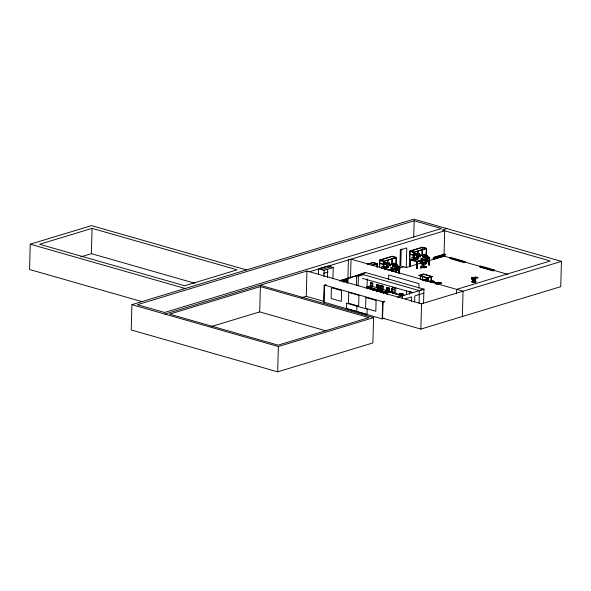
<?xml version="1.0" encoding="UTF-8"?>
<svg xmlns="http://www.w3.org/2000/svg" width="591" height="591" viewBox="0 0 591 591"><rect width="100%" height="100%" fill="white"/><g stroke="black" fill="none" stroke-linecap="round" stroke-linejoin="round"><path stroke-width="0.89" d="M246.484 269.917L91.539 225.614L30.259 244.194L29.55 269.496L141.995 301.646M80.871 256.841L91.369 253.657L92.078 228.355L237.161 269.836L184.665 285.756L39.582 244.275L92.078 228.355M382.924 318.246L420.851 329.091L560.741 286.672L561.45 261.37L413.855 219.165L131.919 304.653L131.209 329.955L277.667 371.835L372.891 342.957L373.593 317.655L260.129 285.217M211.201 326.594L259.693 311.893L260.402 286.591L368.917 317.618L278.102 345.151L169.587 314.124L260.402 286.591M277.667 371.835L278.368 346.533L373.593 317.655M301.824 297.657L306.241 296.32L306.951 271.018L421.553 303.789L561.45 261.37M318.453 274.113L318.601 268.765L324.082 270.331L333.228 267.56L332.925 278.258M321.526 268.085L321.489 269.585L330.628 266.814L330.672 265.315M323.905 276.573L324.082 270.331M325.892 284.921L324.141 285.453L323.676 302.127L382.2 318.859L382.68 301.728L384.431 301.196M324.075 302.208L324.533 285.084L382.584 301.683L382.665 302.186M327.421 277.585L327.65 269.562M346.836 281.213L346.791 282.986L346.769 281.19L343.445 282.202M347.427 279.912L347.936 279.646L347.833 283.244M347.892 278.317L348.424 259.338M350.515 278.154L351.047 259.176L463.056 291.2L462.347 316.503M356.425 285.416L356.698 275.753L363.236 273.796M356.772 311.531L356.861 306.123M358.124 285.904L358.397 276.248L363.302 274.771M366.974 288.474L367.24 278.812M367.343 288.526L367.395 286.731L370.431 285.815L392.705 292.198M369.464 287.906L370.262 287.558L369.464 287.906C366.058 286.147 367.343 287.359 366.76 287.13L369.464 287.861M369.774 287.913L370.151 287.861M370.335 289.391L370.431 285.815M372.699 286.014L370.372 285.438L370.454 282.668L372.781 283.237L372.544 286.059L372.781 283.237M370.609 282.616L370.372 285.438M370.956 286.532L372.33 286.687L370.956 286.532L371.377 286.229M371.953 285.394L372.049 286.45L371.495 286.369C370.66 284.958 372.773 285.431 371.525 285.276M371.65 285.239L371.495 286.369M371.872 289.538L371.909 287.994M371.916 286.812L372.337 286.502M377.088 267.095L377.191 263.586L372.987 262.692M373.054 290.661L373.12 288.342M373.335 290.742L373.401 288.415M376.43 289.701L376.061 289.62L376.452 289.671M376.541 289.464L373.047 288.925L375.75 289.701L376.548 289.354L375.75 289.701L372.012 288.534L376.334 289.989M376.94 267.139L377.036 263.852L373.8 262.921M376.644 287.322L376.881 284.5L376.644 287.322L378.971 287.891L379.045 285.121L376.726 284.544M376.777 291.939L376.844 289.62M377.206 289.767L376.334 290.033M377.228 288.415L378.602 288.563M377.583 291.452L377.634 289.664L380.67 288.74L380.567 292.323M377.848 289.952L376.977 290.218L380.286 291.164L381.158 290.853L379.503 290.38M378.188 288.689L378.602 288.386M378.816 287.943L379.045 285.121M379.54 267.235L379.74 260.077L392.239 256.287L396.288 257.44L396.118 263.416A0.946 0.68 73.1 0 0 396.923 264.628A1.116 0.805 73.1 0 1 397.662 265.92L394.308 265.056M379.688 267.191L379.88 260.247L383.928 261.399L383.677 268.262M380.013 290.838L380.375 290.691M382.938 288.94L380.611 288.371L380.693 285.593L383.012 286.162L382.783 288.984L383.012 286.162M380.848 285.542L380.611 288.371M381.195 289.464L382.569 289.612L381.195 289.464L381.609 289.154M381.793 268.661L381.867 266.172L384.741 266.896M381.734 289.295C381.616 286.288 382.185 291.614 382.185 288.327L381.764 288.201M382.155 289.738L382.569 289.427M382.104 292.471L382.148 290.92M383.441 268.292L383.478 266.607M385.073 269.171A1.116 0.805 73.1 0 0 384.416 268.425A0.946 0.68 73.1 0 1 383.618 267.206L383.781 261.229L396.288 257.44M383.293 293.587L383.36 291.267M384.18 268.89L384.202 266.593L383.722 266.733M384.438 262.145L387.696 263.209L383.84 264.376L379.799 263.217M383.574 293.668L383.64 291.348M384.431 268.816L384.423 266.63M384.623 262.869L384.638 262.367M384.593 268.654L384.793 266.903L383.456 266.519M384.615 268.683L384.756 266.696L383.094 266.245M384.748 268.602L384.977 266.6L383.552 266.194M384.992 263.616L383.625 264.103M384.918 268.55L384.918 266.593L384.409 266.822L384.697 268.683M385.073 267.265L385.096 268.499L384.357 268.728M385.989 292.626L386.787 292.286L385.989 292.626L383.286 291.858L386.78 292.39M386.78 263.645L386.654 268.321L386.898 263.608L385.28 263.15M386.477 292.685L386.477 292.597M386.662 292.626L386.3 292.634M386.832 293.949L387.039 291.2L402.537 295.633L402.456 298.344M386.883 290.247L387.12 287.425L386.883 290.247L389.21 290.824L389.284 288.046L386.957 287.47M387.785 260.232L387.563 268.048L387.91 260.195M386.965 293.912L387.039 291.2M387.039 294.096L387.083 292.545M387.327 266.681L387.962 266.489L387.932 265.396L387.312 265.581M387.474 291.164L388.841 291.311M388.605 279.521L388.73 274.985L419.019 283.643L418.893 288.186M388.435 291.437L388.834 291.496M389.683 265.167L390.134 265.027C390.732 266.186 388.967 266.356 389.654 264.871L390.274 264.687L390.237 265.869M389.048 290.868L389.284 288.046M391.493 271.092L391.545 269.393M391.87 264.354L392.04 258.282M392.801 292.006L391.36 291.592L391.434 288.822L393.037 289.184M391.833 270.988L391.877 269.289M391.996 265.056L392.188 258.237M392.239 256.287L379.732 260.291L383.773 261.451L396.28 257.654L392.084 256.546M391.36 291.592L391.597 288.77M392.106 271.262L392.151 269.57M391.619 291.311L391.678 289.169L393.347 289.649M391.944 292.508L392.904 292.781M392.446 271.166L392.49 269.466M392.904 292.641L392.505 291.429M392.623 293.21L392.793 287.056M393.946 266.201L393.414 263.593L394.167 266.09M394.086 266.644L396.022 265.987L393.2 266.319L394.64 266.733L396.576 266.142M394.227 293.668L394.396 287.514M395.054 266.349L395.763 266.718M395.593 270.338L395.379 269.503L396.258 269.378L396.192 271.771M395.549 271.963L395.615 269.57L396.258 269.378M397.507 265.972A1.116 0.805 73.1 0 0 396.775 264.672A0.946 0.68 73.1 0 1 395.97 263.46L396.133 257.698M396 270.9L395.652 271.912M395.357 270.264L395.992 270.072L396.014 269.311M395.623 294.119L395.793 287.957M396.472 271.033L396.125 272.052M398.4 273.064L398.497 269.673M398.94 273.219L399.11 267.287L398.57 267.132M399.28 273.116L399.464 266.438L394.456 265.004M399.051 295.5L399.102 293.867L400.964 293.299L403.062 293.897L403.018 295.537M401.223 249.025L400.75 265.965L406.231 267.531L420.275 263.268M401.149 296.106L401.193 294.466L403.062 293.897M402.331 298.381L402.405 295.67L386.913 291.245M406.231 267.531L406.778 247.917L400.358 249.867L399.804 269.481L396.273 270.552M406.394 294.37L406.49 290.846M424.493 255.984L427.847 256.856A1.116 0.805 73.1 0 0 427.116 255.556A0.946 0.68 73.1 0 1 426.31 254.344L426.48 248.368L422.432 247.215L409.925 251.005L409.497 266.556L410.102 266.733L410.649 259.841L410.102 266.733M409.474 294.362L409.548 291.725M411.986 259.589L412.053 257.1L413.966 257.477M411.499 301.432L411.624 296.859L405.456 298.736M413.722 237.035L414.173 220.768L441.396 228.554L164.586 312.484L137.363 304.705L414.173 220.768M413.604 260.055L413.67 257.543M428.689 260.601L428.571 264.842L429.11 264.997L429.657 257.366L417.15 261.163L409.703 259.035L410.073 251.175L414.114 252.335L413.959 258.097A0.946 0.68 73.1 0 0 414.756 259.309A1.116 0.805 73.1 0 1 415.495 260.601L415.347 260.646A1.116 0.805 73.1 0 0 414.609 259.353A0.946 0.68 73.1 0 1 413.803 258.141L413.973 252.165L426.48 248.368M414.372 259.818L414.387 257.521L413.914 257.669M413.737 257.122L415.163 257.528L414.601 257.75L414.542 259.722L414.993 257.558M414.623 259.745L414.609 257.558M414.83 253.303L414.749 253.738M414.816 257.861L414.786 259.582L414.948 257.624L413.279 257.174M415.059 254.196L413.766 254.278M415.111 259.479L415.111 257.528L413.752 257.181M414.623 302.06L414.793 295.906L419.351 294.525L419.108 303.309M416.404 268.536L416.95 261.643L417.49 261.798L417.298 268.58L416.404 268.536L417.298 268.58M416.973 254.573L416.84 259.25L417.091 254.544M416.758 268.425L416.95 261.643L429.635 258.112L429.096 257.957M416.936 268.683L417.15 261.163M416.138 258.511L417.756 258.976L417.97 251.16M417.756 258.976L418.096 251.123M417.963 257.447L417.985 256.671L417.534 256.804M417.519 257.61L418.147 257.417L418.118 256.324L417.505 256.509M419.012 275.576L423.555 273.988L432.11 276.654L427.581 278.029L419.012 275.576L423.548 274.202L432.11 276.654M419.861 256.9L419.846 255.8L420.467 255.615L420.356 256.871M423.533 303.708L423.932 289.191L419.292 290.609L419.182 294.562L423.821 293.151M420.304 256.738L420.327 255.955L419.876 256.095M420.297 279.255L420.504 275.347M420.511 279.255L420.615 275.376M421.686 262.02L421.73 260.321M422.203 250.082L422.063 255.282L422.432 247.215M422.018 261.916L422.07 260.225M422.299 262.197L422.343 260.498M420.851 329.091L421.553 303.789M422.41 279.802L422.521 275.923M423.932 280.245L422.521 279.779L422.631 275.953M423.392 257.248L424.826 257.661L426.768 257.07L425.328 256.664L423.385 257.314L425.321 256.73C428.83 256.989 420.556 258.164 426.214 256.952M424.353 257.026L423.762 254.655M425.247 257.277C427.33 257.61 423.843 257.809 424.072 256.612M424.139 263.357C426.82 266.334 427.714 259.479 425.572 260.432L425.786 261.266M426.443 260.306L425.808 260.498L425.66 263.911L424.102 263.726M427.699 256.9A1.116 0.805 73.1 0 0 426.961 255.608A0.946 0.68 73.1 0 1 426.163 254.396L426.325 248.634L422.425 247.43L426.473 248.589L413.966 252.379L409.925 251.219L422.425 247.43M426.207 260.239L426.421 261.074M426.185 261.828L425.838 262.847M426.665 261.968L426.495 262.862L424.619 263.497M426.222 280.112L426.288 277.777M426.34 280.141L426.399 277.814M427.581 278.029L432.117 276.44M428.216 281.464L428.327 277.578L428.231 281.523M429.11 264.997L429.295 258.215L428.763 258.06M431.083 281.36L431.245 276.699L431.201 281.397L429.642 281.804M444.624 254.086L433.343 257.506L433.292 259.323L444.934 256.014M444.033 254.278L444.691 230.785L309.544 271.757M450.054 258.082L450.039 258.562L463.691 262.463L464.954 262.079L464.969 261.599L463.706 261.983L450.054 258.082L450.977 257.558L464.969 261.599M451.31 258.178L450.977 257.558M456.496 293.882L456.621 289.361L550.265 260.971L442.09 230.039L446.848 228.599M463.691 262.463L463.706 261.983M471.47 281.678L474.662 282.52M475.888 281.737L474.27 282.683L471.877 281.796M473.081 281.892L475.038 282.402M473.465 281.73C478.444 283.481 472.054 280.43 473.472 281.774L472.312 282.129M473.494 281.065L476.302 281.826M474.278 282.683L473.849 282.313L474.27 282.683L475.423 282.291M479.471 266.489L479.456 266.969L493.108 270.877L494.372 270.493L494.386 270.013L493.123 270.397L479.471 266.489L480.394 265.965L494.386 270.013M493.108 270.877L493.123 270.397M382.554 317.921L383.101 302.274L384.867 301.742M423.71 266.179L423.599 266.955C430.603 268.366 421.841 263.963 423.836 267.893L423.112 266.947C423.614 265.027 418.044 266.696 422.927 266.851M424.146 267.878L423.681 266.925C423.54 265.492 425.801 266.282 423.599 266.955M423.836 267.893L423.141 266.349L426.333 266.94M425.291 263.667L424.84 263.069L419.307 261.606L422.092 262.16L421.509 262.33M426.281 267.221L423.651 266.785L423.629 266.164L420.977 266.223M373.837 288.689L373.047 288.881M377.789 289.819L376.999 290.011L380.493 290.595L376.999 290.055L380.493 290.595M384.076 291.614L383.286 291.806M382.118 318.808L383.943 318.327M425.254 256.56C426.665 252.63 420.334 254.374 423.067 257.24C427.81 259.065 427.973 255.09 423.067 257.218M472.793 279.942C472.97 280.769 478.06 279.92 473.672 279.299M475.733 279.89L473.989 280.319M393.872 269.333C392.025 272.976 397.403 271.89 397.521 269.592C398.607 266.356 393.732 268.403 393.931 269.2M382.68 301.728L382.584 302.09L382.584 301.683M423.777 289.597L423.873 289.243L397.58 297.214M434.946 282.779L436.948 283.008M471.862 277.282L472.157 279.513M473.812 280.031L474.004 278.102M433.668 259.434L433.343 257.506M434.555 259.161L434.762 258.718M388.959 263.593L387.349 264.103M387.216 266.016L388.472 267.25L387.319 265.913M419.152 254.529L417.542 255.031M474.913 281.456L473.295 282.402L472.874 282.033L473.302 282.358M472.275 279.92L473.472 280.304M395.061 265.632C395.172 259.309 389.336 266.851 394.618 266.807C400.085 266.127 393.961 265.034 392.875 266.29M423.998 280.001C425.594 278.723 431.334 280.466 425.454 281.02M430.433 281.442C433.388 279.676 437.222 282.461 431.038 282.365M430.913 282.195L431.689 281.752M434.415 281.693L431.858 280.961M437.613 283.776L438.419 283.392M441.211 283.015L438.049 283.946M474.507 278.331L475.386 278.671L478.008 277.829M426.857 263.054C425.764 264.65 418.177 264.051 420.866 262.81M450.379 257.957L463.883 261.82M472.793 277.534L472.985 279.772M421.413 268.144L420.445 268.284M420.689 267.169L423.333 266.12L422.912 266.231L423.23 266.969L420.689 267.361L423.215 266.364M164.904 314.087L306.951 271.018M319.435 268.513L326.919 266.245M323.572 273.33L327.975 271.993M400.247 250.082L402.013 249.542M367.307 264.199L373.143 262.434M367.299 264.421L372.3 262.899M371.355 265.359L377.191 263.586M372.182 265.322L377.184 263.808L373.948 262.877M383.574 263.305L384.881 262.906L383.566 263.667M383.574 263.35L384.807 262.951M413.752 254.529L415.03 254.167M383.633 263.741L385.081 263.254M413.759 254.595L415.266 254.182L413.811 255.039M413.826 254.669L415.192 254.233M383.625 264.051L385.029 263.63L383.766 263.298M383.891 263.194L385.192 263.571L386.344 263.15L385.199 263.497M415.384 254.433L416.529 254.1M383.3 266.563L383.773 266.548M384.497 266.63L384.675 266.696M389.513 265.071L392.018 264.31M387.341 265.876L387.792 265.736L387.962 266.489M383.618 267.206L383.766 267.162A0.946 0.68 73.1 0 0 384.564 268.373A1.116 0.805 73.1 0 1 385.258 269.26M339.899 280.651L365.29 272.916M326.284 285.032L324.141 285.453M339.419 281.028L361.308 274.357M385.125 267.272L384.187 267.191M415.133 258.237L415.281 259.427L414.357 259.752M415.318 258.201L414.38 258.119M419.773 256.893L420.371 256.716M342.255 281.08L347.442 279.506M394.921 265.374L392.867 265.994L392.527 264.037L394.589 263.423L394.891 265.381M341.894 281.486L347.936 279.654M425.114 256.309L423.053 256.922L422.72 254.965L424.774 254.352L425.084 256.309M343.977 280.969L346.562 280.178M342.743 281.634L347.929 280.053M395.143 266.475L395.711 266.297M425.335 257.403L426.008 257.255L425.631 257.151M387.792 269.976L399.464 266.438M388.981 270.353L399.442 267.184M396.82 268.196L398.969 267.546L398.91 269.622L397.071 270.183M427.005 259.124L429.162 258.474L429.103 260.55L427.256 261.111L444.572 255.903M433.72 257.61L445.001 254.189M399.619 268.004L403.631 266.792M444.957 254.307L433.831 257.964L444.986 254.588M433.772 258.09L445.053 254.669M421.501 262.611L422.144 262.419M433.875 258.984L445.141 255.571M428.571 264.842L429.443 264.894M373.896 288.777L373.024 289.088L373.024 288.438L371.99 288.142M377.893 288.209L377.797 287.16L378.314 288.334M383.263 292.013L384.135 291.703L387.445 292.693M388.132 291.141L388.036 290.085L388.553 291.26M387.445 292.648L386.573 292.959L382.251 291.459L385.989 292.582M388.627 292.36L390.91 291.666M389.462 292.161L390.976 291.703M431.009 282.21L431.807 281.922L430.558 281.434M437.229 282.853L438.817 282.417L441.085 283.023M437.709 283.695L438.507 283.318L437.133 282.838M441.122 283.089L437.739 283.769M401.991 295.796L402.537 295.633M474.026 277.578L475.895 277.179M475.216 278.117L474.536 278.583M385.192 263.571L386.344 263.187M418.871 256.25L422.21 255.238M382.052 318.822L383.818 318.29M417.578 255.135L419.514 254.595M387.386 264.207L389.329 263.667M420.689 267.361L423.23 266.969M421.871 279.654L424.013 280.474M423.09 264.738L423.799 264.834L423.119 264.908M423.378 264.746L423.208 264.886M423.658 266.334L423.082 266.327M425.195 280.961C434.363 280.164 419.795 278.391 425.38 280.481M431.888 282.372L431.038 282.276M475.386 278.583L474.846 278.575M424.368 266.031L423.222 266.12L423.754 266.201M423.112 266.947L423.681 266.925M421.213 258.924L422.934 258.939L421.213 258.924L421.065 258.156M391.028 267.996L392.749 268.011L391.028 267.996L390.873 267.221M385.613 290.262L385.487 290.358M421.804 264.066L421.302 262.108L421.782 262.249L422.284 264.207M473.672 279.395L475.622 279.912M423.186 266.74L423.717 266.822M471.965 277.268L473.945 278.132M473.132 277.63L473.687 277.763M473.265 279.898L473.879 280.001M430.248 281.515L428.948 281.22M436.335 282.904L437.207 283.377M443.981 256.088L507.861 274.35M479.611 266.475L493.108 270.338M409.925 251.005L413.973 252.165M424.648 255.94L429.657 257.366M413.84 252.978L417.889 254.137L414.032 255.305L409.991 254.145M414.646 253.376L417.881 254.3L414.025 255.467L409.984 254.315M425.867 258.954L425.394 259.434A5.784 4.159 73.1 0 0 425.328 261.577L425.579 262.264M413.02 257.255L414.601 257.706M413.87 257.802L415.259 258.193L413.722 257.846M416.263 258.474L417.881 258.939M415.222 258.792L416.958 259.213M477.883 277.748C477.447 276.352 471.744 277.511 475.186 278.058M409.681 259.774L417.128 261.902M473.332 279.868L472.098 279.543M409.851 266.445L410.464 266.622M379.74 260.077L383.781 261.229M384.46 262.441L387.696 263.372L383.84 264.539L379.791 263.379M395.438 266.223L395.815 266.327M394.869 266.393L395.246 266.504M395.675 268.026L395.202 268.506A5.784 4.159 73.1 0 0 395.143 270.648L395.394 271.335M419.019 275.362L427.581 277.814M384.386 267.132L385.044 267.302M385.037 267.856L386.765 268.284M429.82 280.998L431.201 281.397M384.372 268.151L385.014 268.344L384.157 268.233M423.932 289.191L365.423 272.503L360.776 273.914L419.292 290.609M327.746 265.994L333.228 267.56M362.438 278.376L412.976 292.796M370.454 282.668L372.618 283.281M380.693 285.593L382.857 286.214M391.434 288.822L393.606 289.442M376.799 287.27L378.971 287.891M387.039 290.203L389.21 290.824M391.515 291.548L392.963 291.961M399.102 293.867L401.193 294.466M402.611 295.012L404.34 295.507M370.963 286.354L372.33 286.687M381.202 289.28L382.569 289.612M377.235 288.238L378.196 288.511M367.395 286.731L387.016 292.346M367.55 286.894L370.254 287.662M382.229 291.075L383.263 291.37M371.983 288.415L373.017 288.711M382.222 291.348L383.249 291.636M306.241 296.32L323.831 301.351M91.369 253.657L194.875 283.252M30.259 244.194L185.205 288.497M259.693 311.893L325.863 330.812M131.919 304.653L278.368 346.533M356.698 275.753L358.397 276.248M472.512 277.401L471.744 277.504L471.987 279.373M435.168 282.55L435.648 282.712M428.468 281.057L430.44 281.914M422.04 279.617L422.521 279.779M408.795 291.075L411.388 291.947M475.304 278.132L473.938 277.563M441.211 283.104C440.797 281.56 434.799 282.786 438.507 283.407M417.505 256.841L418.657 258.186L417.431 256.915M387.238 265.987L388.546 267.176M436.143 284.293L436.055 282.779L436.084 284.323M331.396 287.706L331.115 298.492L341.325 301.41L341.605 290.624L331.396 287.706M348.734 292.405L348.454 303.198L358.663 306.116L358.944 295.323L348.734 292.405M365.895 297.561L365.615 308.354L375.817 311.272L376.098 300.479L365.895 297.561M346.622 303.19L346.474 308.561L367.011 314.456L367.166 309.086L346.622 303.19M366.745 287.248L370.047 288.238L370.919 287.928L367.617 286.982L366.738 287.292M370.697 283.015L370.638 285.15L372.308 285.63L372.367 283.495L370.697 283.015M376.962 284.899L376.903 287.034L378.58 287.514L378.639 285.372L376.962 284.899M380.929 285.941L380.87 288.083L382.547 288.556L382.606 286.421L380.929 285.941M387.201 287.824L387.142 289.959L388.812 290.44L388.871 288.305L387.201 287.824M397.78 268.683L397.78 268.683M423.939 260.757L424.116 262.663L427.367 261.687L427.544 258.902L425.01 259.213L423.939 260.757M427.965 259.612L427.965 259.612M473.132 280.119L474.765 279.624L473.132 280.119M389.077 263.106L389.41 262.921L389.077 263.106M419.27 254.034L419.595 253.849L419.27 254.034M389.632 264.022L390.562 264.236L389.632 264.022M419.824 254.95L420.755 255.164L419.824 254.95"/></g></svg>
